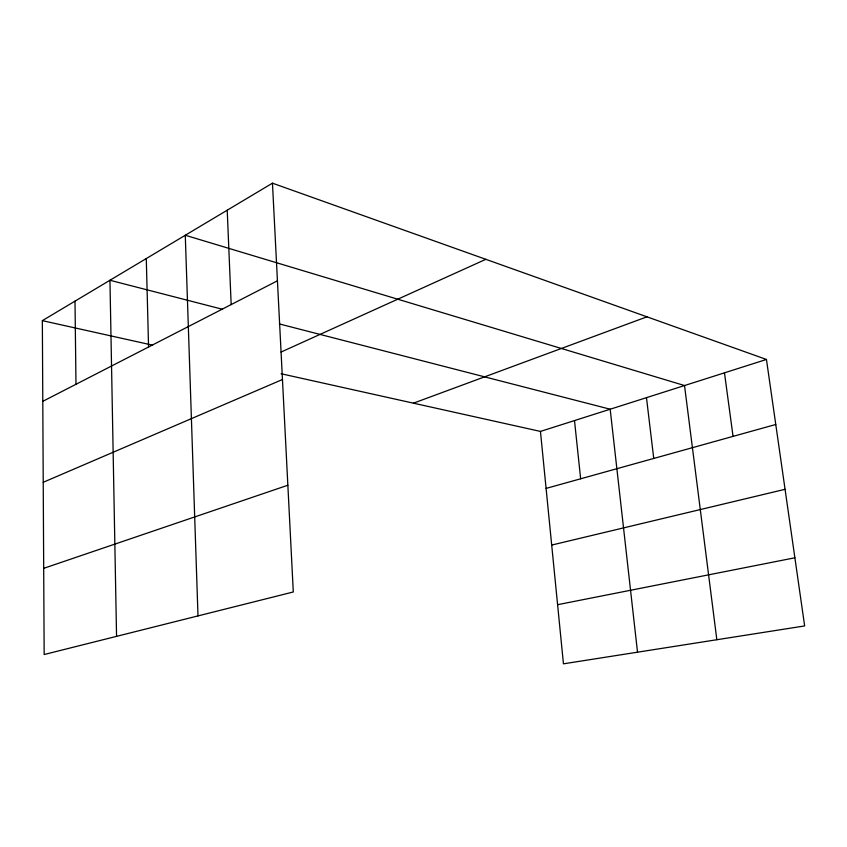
<?xml version="1.0" encoding="UTF-8"?>
<svg xmlns="http://www.w3.org/2000/svg" width="847" height="847" viewBox="0 0 847 847"><rect width="100%" height="100%" fill="white"/><g stroke="black" fill="none" stroke-linecap="round" stroke-linejoin="round"><path stroke-width="1.27" d="M272.459 183.174L293.295 591.979L44.16 654.53L42.35 320.653L272.459 183.174L766.45 359.467L804.65 625.933L563.446 663.826L540.45 431.419L281.109 373.749M42.784 401.34L277.435 280.812M281.056 352.056L485.829 259.32M43.229 482.292L282.464 379.52M413.431 403.172L646.96 316.82M43.695 568.337L287.853 485.236M540.45 431.419L766.45 359.467M546.093 488.412L775.767 424.485M551.693 545.066L785.063 489.312M557.591 604.694L794.878 557.792M42.35 320.653L152.629 345.174M222.539 309.293L109.951 280.262L116.558 636.351M279.319 323.925L610.179 409.217L637.516 652.19M724.471 372.828L733.047 436.374M716.837 639.729L684.524 385.544L185.281 235.254L197.997 615.907M646.473 397.667L653.746 458.449M574.499 420.578L580.65 478.799M227.218 210.204L231.167 304.581M146.287 258.557L148.564 347.016M75.002 301.14L75.986 384.294"/></g></svg>
